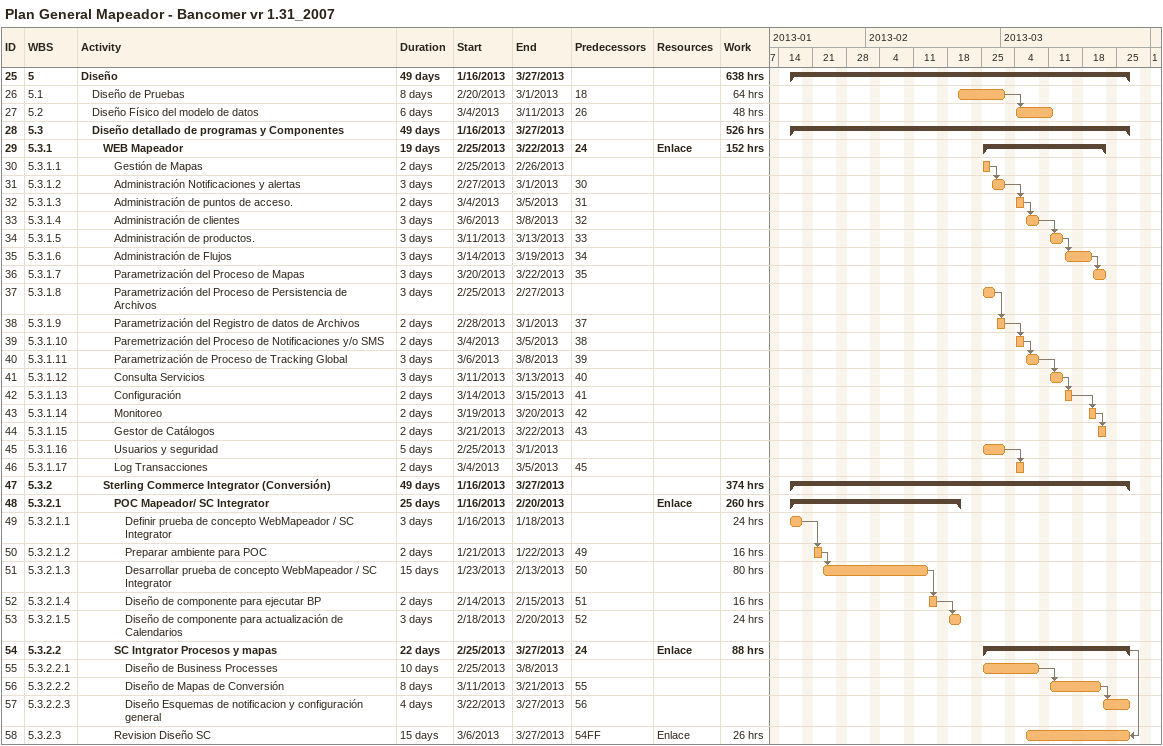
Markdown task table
Plan General Mapeador - Bancomer vr 1.31_2007

| ID | WBS | Task | Duration | Start | Finish | Predecessors | Resources | Work (h) |
|---|---|---|---|---|---|---|---|---|
| 25 | 5 | **Diseño** | 49d | 2013-01-16 | 2013-03-27 |  |  | 638 |
| 26 | 5.1 | Diseño de Pruebas | 8d | 2013-02-20 | 2013-03-01 | 18 |  | 64 |
| 27 | 5.2 | Diseño Físico del modelo de datos | 6d | 2013-03-04 | 2013-03-11 | 26 |  | 48 |
| 28 | 5.3 | **Diseño detallado de programas y Componentes** | 49d | 2013-01-16 | 2013-03-27 |  |  | 526 |
| 29 | 5.3.1 | **WEB Mapeador** | 19d | 2013-02-25 | 2013-03-22 | 24 | Enlace | 152 |
| 30 | 5.3.1.1 | Gestión de Mapas | 2d | 2013-02-25 | 2013-02-26 |  |  |  |
| 31 | 5.3.1.2 | Administración Notificaciones y alertas | 3d | 2013-02-27 | 2013-03-01 | 30 |  |  |
| 32 | 5.3.1.3 | Administración de puntos de acceso. | 2d | 2013-03-04 | 2013-03-05 | 31 |  |  |
| 33 | 5.3.1.4 | Administración de clientes | 3d | 2013-03-06 | 2013-03-08 | 32 |  |  |
| 34 | 5.3.1.5 | Administración de productos. | 3d | 2013-03-11 | 2013-03-13 | 33 |  |  |
| 35 | 5.3.1.6 | Administración de Flujos | 3d | 2013-03-14 | 2013-03-19 | 34 |  |  |
| 36 | 5.3.1.7 | Parametrización del Proceso de Mapas | 3d | 2013-03-20 | 2013-03-22 | 35 |  |  |
| 37 | 5.3.1.8 | Parametrización del Proceso de Persistencia de Archivos | 3d | 2013-02-25 | 2013-02-27 |  |  |  |
| 38 | 5.3.1.9 | Parametrización del Registro de datos de Archivos | 2d | 2013-02-28 | 2013-03-01 | 37 |  |  |
| 39 | 5.3.1.10 | Paremetrización del Proceso de Notificaciones y/o SMS | 2d | 2013-03-04 | 2013-03-05 | 38 |  |  |
| 40 | 5.3.1.11 | Parametrización de Proceso de Tracking Global | 3d | 2013-03-06 | 2013-03-08 | 39 |  |  |
| 41 | 5.3.1.12 | Consulta Servicios | 3d | 2013-03-11 | 2013-03-13 | 40 |  |  |
| 42 | 5.3.1.13 | Configuración | 2d | 2013-03-14 | 2013-03-15 | 41 |  |  |
| 43 | 5.3.1.14 | Monitoreo | 2d | 2013-03-19 | 2013-03-20 | 42 |  |  |
| 44 | 5.3.1.15 | Gestor de Catálogos | 2d | 2013-03-21 | 2013-03-22 | 43 |  |  |
| 45 | 5.3.1.16 | Usuarios y seguridad | 5d | 2013-02-25 | 2013-03-01 |  |  |  |
| 46 | 5.3.1.17 | Log Transacciones | 2d | 2013-03-04 | 2013-03-05 | 45 |  |  |
| 47 | 5.3.2 | **Sterling Commerce Integrator (Conversión)** | 49d | 2013-01-16 | 2013-03-27 |  |  | 374 |
| 48 | 5.3.2.1 | **POC Mapeador/ SC Integrator** | 25d | 2013-01-16 | 2013-02-20 |  | Enlace | 260 |
| 49 | 5.3.2.1.1 | Definir prueba de concepto WebMapeador / SC Integrator | 3d | 2013-01-16 | 2013-01-18 |  |  | 24 |
| 50 | 5.3.2.1.2 | Preparar ambiente para POC | 2d | 2013-01-21 | 2013-01-22 | 49 |  | 16 |
| 51 | 5.3.2.1.3 | Desarrollar prueba de concepto WebMapeador / SC Integrator | 15d | 2013-01-23 | 2013-02-13 | 50 |  | 80 |
| 52 | 5.3.2.1.4 | Diseño de componente para ejecutar BP | 2d | 2013-02-14 | 2013-02-15 | 51 |  | 16 |
| 53 | 5.3.2.1.5 | Diseño de componente para actualización de Calendarios | 3d | 2013-02-18 | 2013-02-20 | 52 |  | 24 |
| 54 | 5.3.2.2 | **SC Intgrator Procesos y mapas** | 22d | 2013-02-25 | 2013-03-27 | 24 | Enlace | 88 |
| 55 | 5.3.2.2.1 | Diseño de Business Processes | 10d | 2013-02-25 | 2013-03-08 |  |  |  |
| 56 | 5.3.2.2.2 | Diseño de Mapas de Conversión | 8d | 2013-03-11 | 2013-03-21 | 55 |  |  |
| 57 | 5.3.2.2.3 | Diseño Esquemas de notificacion y configuración general | 4d | 2013-03-22 | 2013-03-27 | 56 |  |  |
| 58 | 5.3.2.3 | Revision Diseño SC | 15d | 2013-03-06 | 2013-03-27 | 54FF | Enlace | 26 |
